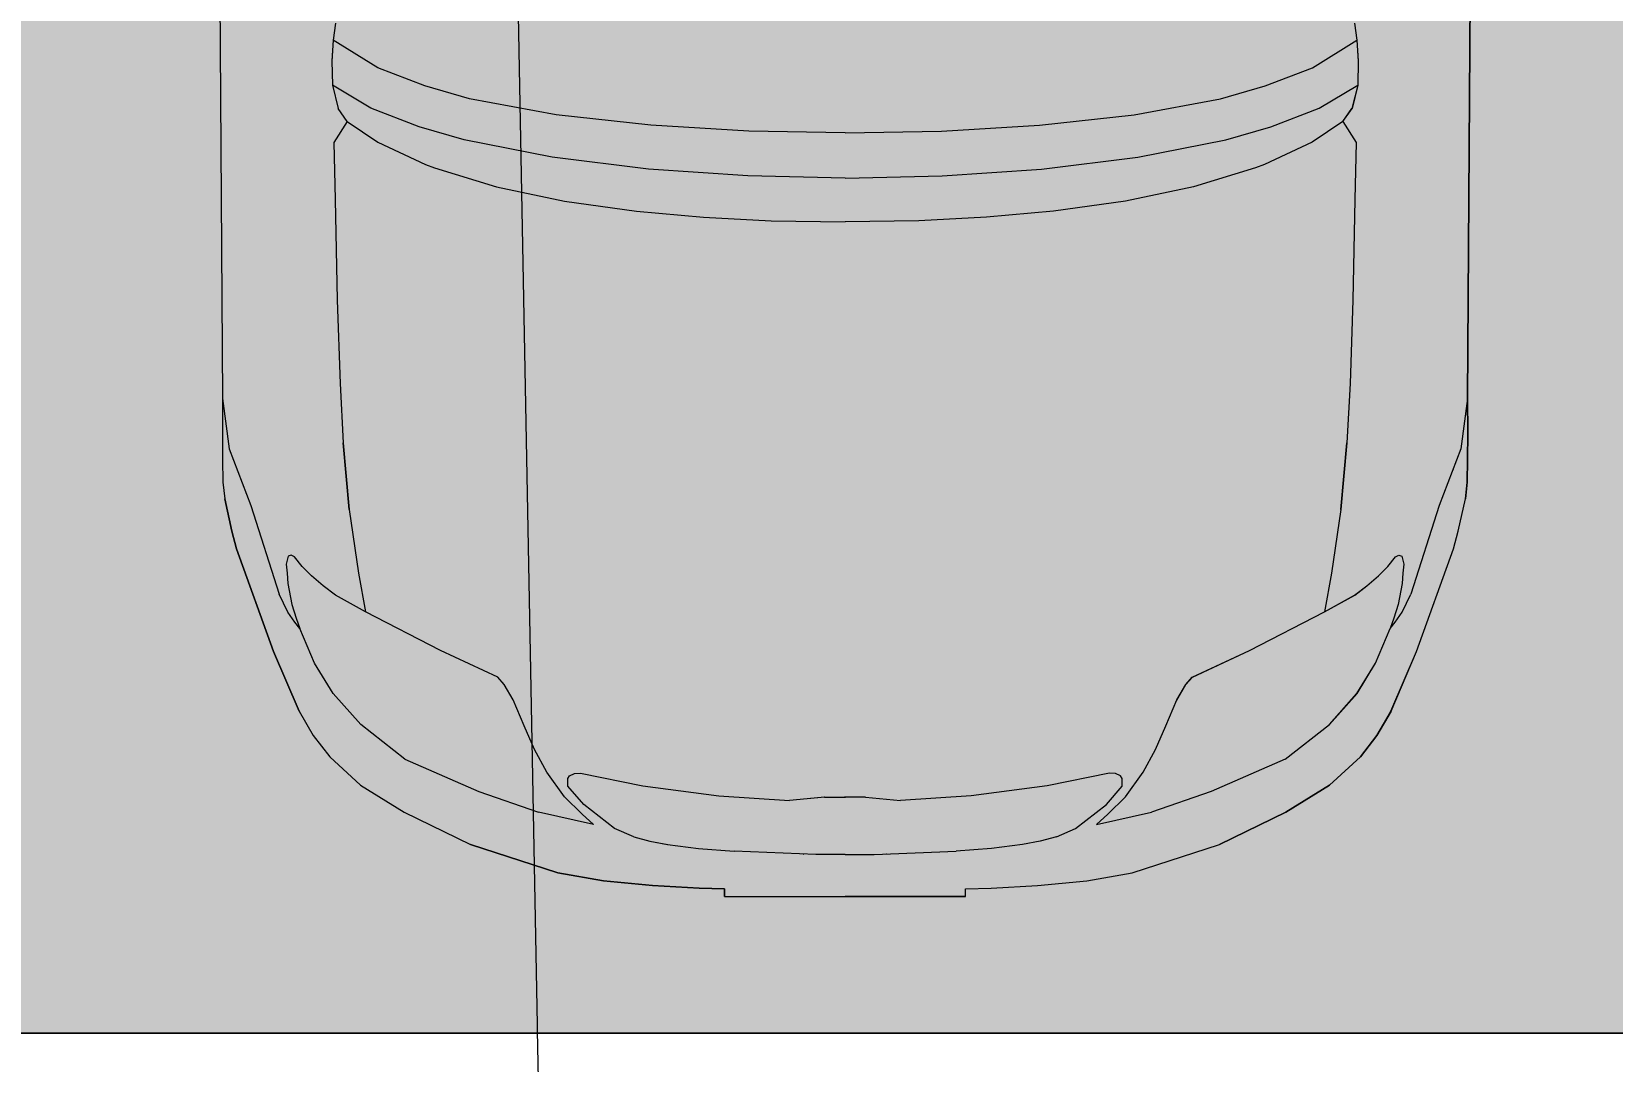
# Model space of a CAD drawing. Header units: millimetres. Extents: x -284281 to 1648660, y -821378 to -151356.
# Drawn here: x 243084 to 245391, y -270728 to -269226 of the extents above; entities that cross this region are included whole.
import ezdxf

# ---------------------------------------------------------------- set-up
doc = ezdxf.new("R2010")
doc.units = ezdxf.units.MM
doc.header["$MEASUREMENT"] = 0
doc.set_wipeout_variables(frame=1)
doc.linetypes.add('Wipeout_Contour', pattern=[1000, 0, -1000])
for name, color, linetype in [('Cars', 7, 'Continuous'), ('Cotations - 1_100', 7, 'Continuous'), ('Extérieur - Environnement', 7, 'Continuous'), ('Structure - Murs extérieurs', 7, 'Continuous')]:
    doc.layers.add(name, color=color, linetype=linetype)
doc.styles.add('STYLE_GENERE_2', font='arial.ttf')
doc.dimstyles.new('STYLE_GENERE__2', dxfattribs={"dimtxt": 250, "dimasz": 190, "dimexe": 0.18, "dimexo": 0.0625, "dimgap": 0, "dimtad": 1, "dimlfac": 0.001, "dimzin": 0, "dimdsep": 46, "dimtxsty": 'STYLE_GENERE_2', "dimblk": 'ARROWHEAD_6', "dimblk1": 'ARROWHEAD_6', "dimblk2": 'ARROWHEAD_6', "dimcen": 0.09, "dimse1": 1, "dimse2": 1, "dimclrd": 7, "dimclre": 7, "dimclrt": 7, "dimazin": 0, "dimtfac": 1, "dimtdec": 4, "dimtmove": 0, "dimatfit": 3, "dimfxl": 1, "dimtolj": 1, "dimtzin": 0, "dimarcsym": 0})

# ---------------------------------------------------------------- blocks, each defined once
blk = doc.blocks.new('Mur_61_1', base_point=(250537.6, -270787.3))
at = {"color": 254, "linetype": 'Wipeout_Contour', "lineweight": 0, "ltscale": 1436123.093929387}
blk.add_wipeout([(220637.6, -270787.3), (250437.6, -270787.3), (250437.6, -270687.3), (220637.6, -270687.3)], dxfattribs=at).dxf.layer = 'Structure - Murs extérieurs'
at = {"layer": 'Structure - Murs extérieurs', "color": 7, "linetype": 'Continuous', "lineweight": 5, "flags": 128}
blk.add_lwpolyline([(250437.6, -270687.3), (220637.6, -270687.3)], dxfattribs=at)
blk = doc.blocks.new('Car 0025')
at = {"layer": 'Cars', "color": 7, "linetype": 'Continuous', "lineweight": 13}
for p, q in [((-924.7, 1389.7), (-920.5, 734.5)), ((-924.7, 1389.7), (-920.5, 734.5)), ((896.3, 734.5), (900.5, 1389.7)), ((900.5, 1389.7), (896.3, 734.5)), ((-755.5, 1282.4), (-758.8, 1257.5)), ((731.3, 1282.4), (734.6, 1257.5)), ((-758.8, 1257.5), (-760.9, 1227.1)), ((-694, 1217.1), (-758.8, 1257.5)), ((669.8, 1217.1), (734.6, 1257.5)), ((734.6, 1257.5), (736.7, 1227.1)), ((-760.9, 1227.1), (-760.1, 1191.7)), ((736.7, 1227.1), (735.9, 1191.7)), ((-625.2, 1190.8), (-694, 1217.1)), ((601, 1190.8), (669.8, 1217.1)), ((-703.8, 1158.5), (-760.1, 1191.7)), ((-760.1, 1191.7), (-751.8, 1158)), ((-560.1, 1172.1), (-625.2, 1190.8)), ((535.9, 1172.1), (601, 1190.8)), ((679.6, 1158.5), (735.9, 1191.7)), ((735.9, 1191.7), (727.6, 1158)), ((-751.8, 1158), (-751.8, 1158)), ((-738.5, 1138.6), (-751.8, 1158)), ((-633.6, 1130.9), (-703.8, 1158.5)), ((-433.8, 1148.7), (-560.1, 1172.1)), ((409.6, 1148.7), (535.9, 1172.1)), ((609.4, 1130.9), (679.6, 1158.5)), ((714.3, 1138.6), (727.6, 1158)), ((727.6, 1158), (727.6, 1158)), ((-738.5, 1138.6), (-758, 1108.3)), ((-738.5, 1138.6), (-738.5, 1138.6)), ((-738.5, 1138.6), (-693.9, 1108.9)), ((-567.9, 1112.1), (-633.6, 1130.9)), ((-295.6, 1133.3), (-433.8, 1148.7)), ((-152.7, 1124.9), (-295.6, 1133.3)), ((128.5, 1124.9), (271.4, 1133.3)), ((271.4, 1133.3), (409.6, 1148.7)), ((543.7, 1112.1), (609.4, 1130.9)), ((714.3, 1138.6), (669.7, 1108.9)), ((714.3, 1138.6), (714.3, 1138.6)), ((714.3, 1138.6), (733.8, 1108.3)), ((-758, 1108.3), (-755.8, 1024.9)), ((-693.9, 1108.9), (-624, 1076.3)), ((-439.5, 1086.6), (-567.9, 1112.1)), ((-12.1, 1122.4), (-152.7, 1124.9)), ((-12.1, 1122.4), (128.5, 1124.9)), ((415.3, 1086.6), (543.7, 1112.1)), ((669.7, 1108.9), (599.8, 1076.3)), ((733.8, 1108.3), (731.7, 1024.9)), ((-298.8, 1069.2), (-439.5, 1086.6)), ((274.6, 1069.2), (415.3, 1086.6)), ((-624, 1076.3), (-610.9, 1071.4)), ((-610.9, 1071.4), (-520.4, 1043.6)), ((-154, 1059.4), (-298.8, 1069.2)), ((129.8, 1059.4), (274.6, 1069.2)), ((586.8, 1071.4), (496.2, 1043.6)), ((599.8, 1076.3), (586.8, 1071.4)), ((-520.4, 1043.6), (-421.4, 1022.7)), ((-12.1, 1056.3), (-154, 1059.4)), ((-12.1, 1056.3), (129.8, 1059.4)), ((496.2, 1043.6), (397.2, 1022.7)), ((-755.8, 1025), (-753.2, 878.1)), ((-755.8, 1024.9), (-755.8, 1024.9)), ((-421.4, 1022.7), (-316.5, 1007.9)), ((397.2, 1022.7), (292.3, 1007.9)), ((731.7, 1025), (729, 878.1)), ((731.6, 1024.9), (731.6, 1024.9)), ((-316.5, 1007.9), (-218.5, 999.1)), ((-218.5, 999.1), (-119.9, 994.1)), ((-119.9, 994.1), (-12.1, 992.4)), ((95.7, 994.1), (-12.1, 992.4)), ((194.3, 999.1), (95.7, 994.1)), ((292.3, 1007.9), (194.3, 999.1)), ((-753.2, 878.1), (-748.9, 756.7)), ((729, 878.1), (724.7, 756.7)), ((-748.9, 756.7), (-744.4, 670.1)), ((724.7, 756.7), (720.2, 670.1)), ((-920.5, 734.5), (-920.6, 683.7)), ((-920.5, 734.5), (-920.6, 683.7)), ((-920.5, 734.5), (-910.7, 661.1)), ((896.3, 734.5), (886.5, 661.1)), ((896.4, 683.7), (896.3, 734.5)), ((896.3, 734.5), (896.4, 683.7)), ((-920.6, 683.7), (-920.5, 645.6)), ((-920.6, 683.7), (-920.5, 645.6)), ((-744.4, 670.2), (-735.6, 572.8)), ((-735.6, 572.8), (-744.3, 670.1)), ((720.2, 670.2), (711.4, 572.8)), ((711.4, 572.8), (720.1, 670.1)), ((896.3, 645.6), (896.4, 683.7)), ((896.4, 683.7), (896.3, 645.6)), ((-910.7, 661.1), (-879.2, 578.8)), ((886.5, 661.1), (855, 578.8)), ((-920.5, 645.6), (-920, 612.5)), ((-920.5, 645.6), (-920, 612.5)), ((-899.6, 632.1), (-899.5, 631.1)), ((875.4, 632.1), (875.3, 631.1)), ((895.8, 612.5), (896.3, 645.6)), ((896.3, 645.6), (895.8, 612.5)), ((-920, 612.5), (-917.2, 588.4)), ((-920, 612.5), (-917.2, 588.4)), ((893, 588.4), (895.8, 612.5)), ((895.8, 612.5), (893, 588.4)), ((-917.2, 588.4), (-906.8, 541)), ((-906.8, 541), (-917.2, 588.4)), ((-879.2, 578.8), (-837.6, 449.2)), ((855, 578.8), (813.4, 449.2)), ((882.6, 541), (893, 588.4)), ((882.6, 541), (893, 588.4)), ((-735.6, 572.8), (-722, 479.6)), ((711.4, 572.8), (697.8, 479.6)), ((-906.8, 541), (-899.8, 515.5)), ((-899.8, 515.5), (-906.8, 541)), ((875.6, 515.5), (882.6, 541)), ((875.6, 515.5), (882.6, 541)), ((-899.8, 515.5), (-846, 365.6)), ((-846, 365.6), (-899.8, 515.5)), ((821.8, 365.6), (875.6, 515.5)), ((821.8, 365.6), (875.6, 515.5)), ((-824.6, 504.7), (-827.3, 493)), ((-827.3, 493), (-826, 479.9)), ((-820.1, 506), (-824.6, 504.7)), ((-815.2, 503.8), (-820.1, 506)), ((-804.3, 489.5), (-815.2, 503.8)), ((-790.7, 476), (-804.3, 489.5)), ((766.5, 476), (780.1, 489.5)), ((780.1, 489.5), (791, 503.8)), ((791, 503.8), (795.9, 506)), ((795.9, 506), (800.4, 504.7)), ((800.4, 504.7), (803.1, 493)), ((803.1, 493), (801.8, 479.9)), ((-826, 479.9), (-825, 465)), ((-825, 465), (-819.1, 434.2)), ((-773.6, 461.2), (-790.7, 476)), ((-722, 479.6), (-711.7, 423.4)), ((697.8, 479.6), (687.5, 423.4)), ((749.4, 461.2), (766.5, 476)), ((800.8, 465), (794.9, 434.2)), ((801.8, 479.9), (800.8, 465)), ((-825.2, 422.9), (-837.6, 449.2)), ((-755.7, 447.9), (-773.6, 461.2)), ((-711.7, 423.4), (-755.7, 447.9)), ((687.5, 423.4), (731.5, 447.9)), ((731.5, 447.9), (749.4, 461.2)), ((801, 422.9), (813.4, 449.2)), ((-814.8, 408.3), (-825.2, 422.9)), ((-819.1, 434.2), (-812.8, 414.4)), ((-602.3, 367), (-711.7, 423.4)), ((578.1, 367), (687.5, 423.4)), ((794.9, 434.2), (788.6, 414.4)), ((790.6, 408.3), (801, 422.9)), ((-807.5, 399), (-814.8, 408.3)), ((-812.8, 414.4), (-807.5, 399)), ((-786.3, 348.7), (-807.5, 399)), ((762.1, 348.7), (783.3, 399)), ((788.6, 414.4), (783.3, 399)), ((783.3, 399), (790.6, 408.3)), ((-846, 365.6), (-808.7, 278.6)), ((-808.7, 278.6), (-846, 365.6)), ((-759.1, 304.4), (-786.3, 348.7)), ((-518.8, 327.9), (-602.3, 367)), ((494.6, 327.9), (578.1, 367)), ((734.9, 304.4), (762.1, 348.7)), ((784.5, 278.6), (821.8, 365.6)), ((784.5, 278.6), (821.8, 365.6)), ((-509.5, 317.5), (-518.8, 327.9)), ((485.3, 317.5), (494.6, 327.9)), ((-718.8, 259), (-759.1, 304.4)), ((-496.3, 294.8), (-509.5, 317.5)), ((472.1, 294.8), (485.3, 317.5)), ((694.6, 259), (734.9, 304.4)), ((-808.7, 278.6), (-788.2, 243.2)), ((-808.7, 278.6), (-788.2, 243.2)), ((-480.1, 257), (-496.3, 294.8)), ((455.9, 257), (472.1, 294.8)), ((764, 243.2), (784.5, 278.6)), ((784.5, 278.6), (764, 243.2)), ((-654.4, 208.3), (-718.8, 259)), ((-465.1, 222.6), (-480.1, 257)), ((440.9, 222.6), (455.9, 257)), ((630.2, 208.3), (694.6, 259)), ((-788.2, 243.2), (-764, 211.8)), ((-788.2, 243.2), (-764, 211.8)), ((739.8, 211.8), (764, 243.2)), ((764, 243.2), (739.8, 211.8)), ((-764, 211.8), (-719, 170.5)), ((-764, 211.8), (-719, 170.5)), ((-654.4, 208.3), (-546.4, 161.2)), ((-447.3, 189.6), (-465.1, 222.6)), ((423.1, 189.6), (440.9, 222.6)), ((630.2, 208.3), (522.2, 161.2)), ((694.8, 170.5), (739.8, 211.8)), ((739.8, 211.8), (694.8, 170.5)), ((-421.5, 153.3), (-447.3, 189.6)), ((-414.1, 184), (-406.9, 187.6)), ((-406.9, 187.6), (-398, 187.9)), ((-398, 187.9), (-307.1, 169.4)), ((373.8, 187.9), (282.9, 169.4)), ((382.7, 187.6), (373.8, 187.9)), ((389.9, 184), (382.7, 187.6)), ((397.3, 153.3), (423.1, 189.6)), ((-719, 170.5), (-655.3, 130.9)), ((-719, 170.5), (-655.3, 130.9)), ((-416.6, 180.1), (-414.1, 184)), ((-416.4, 169.3), (-416.6, 180.1)), ((-393.4, 142.5), (-416.4, 169.3)), ((-307.1, 169.4), (-196.1, 155)), ((282.9, 169.4), (171.9, 155)), ((369.2, 142.5), (392.2, 169.3)), ((392.4, 180.1), (389.9, 184)), ((392.2, 169.3), (392.4, 180.1)), ((631.1, 130.9), (694.8, 170.5)), ((694.8, 170.5), (631.1, 130.9)), ((-546.4, 161.2), (-459.2, 131.1)), ((-395.7, 128), (-421.5, 153.3)), ((-348.6, 107.3), (-393.4, 142.5)), ((-196.1, 155), (-92.9, 148.1)), ((-41.8, 152.8), (-92.9, 148.1)), ((-41.8, 152.8), (-11.3, 152.8)), ((17.6, 152.8), (-12.9, 152.8)), ((17.6, 152.8), (68.7, 148.1)), ((171.9, 155), (68.7, 148.1)), ((324.4, 107.3), (369.2, 142.5)), ((371.5, 128), (397.3, 153.3)), ((522.2, 161.2), (435, 131.1)), ((-655.3, 130.9), (-558.5, 84.1)), ((-655.3, 130.9), (-558.5, 84.1)), ((-378.9, 113.2), (-459.2, 131.1)), ((-378.9, 113.2), (-395.7, 128)), ((354.7, 113.2), (435, 131.1)), ((354.7, 113.2), (371.5, 128)), ((534.3, 84.1), (631.1, 130.9)), ((631.1, 130.9), (534.3, 84.1)), ((-320.4, 95.1), (-348.6, 107.3)), ((-320.4, 95.1), (-296.9, 89)), ((296.3, 95.1), (272.7, 89)), ((296.3, 95.1), (324.4, 107.3)), ((-558.5, 84.1), (-431, 42.5)), ((-431, 42.5), (-558.5, 84.1)), ((-296.9, 89), (-270.9, 84)), ((-270.9, 84), (-226, 78.1)), ((-226, 78.1), (-174.1, 74.2)), ((-54.7, 69.2), (-174.1, 74.2)), ((-73.2, 69.9), (-72.6, 69.9)), ((-12.1, 69.6), (-54.7, 69.2)), ((-12.1, 69.6), (30.5, 69.2)), ((30.5, 69.2), (149.9, 74.2)), ((49, 69.9), (48.4, 69.9)), ((201.8, 78.1), (149.9, 74.2)), ((246.7, 84), (201.8, 78.1)), ((272.7, 89), (246.7, 84)), ((406.8, 42.5), (534.3, 84.1)), ((406.8, 42.5), (534.3, 84.1)), ((-431, 42.5), (-364.7, 30.9)), ((-364.7, 30.9), (-431, 42.5)), ((-364.7, 30.9), (-293.1, 24.3)), ((-293.1, 24.3), (-364.7, 30.9)), ((-293.1, 24.3), (-225.1, 20.2)), ((-225.1, 20.2), (-293.1, 24.3)), ((200.9, 20.2), (268.9, 24.3)), ((200.9, 20.2), (268.9, 24.3)), ((268.9, 24.3), (340.5, 30.9)), ((268.9, 24.3), (340.5, 30.9)), ((340.5, 30.9), (406.8, 42.5)), ((340.5, 30.9), (406.8, 42.5)), ((-225.1, 20.2), (-187.9, 19.2)), ((-187.9, 19.2), (-225.1, 20.2)), ((-187.9, 19.2), (-187.9, 8.3)), ((-187.9, 8.3), (-187.9, 19.2)), ((-187.9, 8.3), (163.7, 8.3)), ((-187.9, 8.3), (-12.1, 8.3)), ((163.7, 8.3), (-12.1, 8.3)), ((163.7, 19.2), (200.9, 20.2)), ((163.7, 19.2), (200.9, 20.2)), ((163.7, 8.3), (163.7, 19.2)), ((163.7, 8.3), (163.7, 19.2))]:
    blk.add_line(p, q, dxfattribs=at)
blk = doc.blocks.new('*D584')
at = {"layer": 'Cotations - 1_100', "color": 7, "linetype": 'Continuous', "lineweight": 5, "transparency": 16777216}
for p, q in [((243642.1, -261026.4), (243644.9, -261176.4)), ((243746.7, -261274.5), (243543, -261078.3)), ((243457.4, -261179.9), (243832.3, -261172.9)), ((243644.9, -261176.4), (243830.9, -271171.4)), ((243729.1, -271073.2), (243932.8, -271269.5)), ((243643.5, -271174.8), (244018.4, -271167.9)), ((243830.9, -271171.4), (243833.7, -271321.3))]:
    blk.add_line(p, q, dxfattribs=at)
at = {"layer": 'Cotations - 1_100', "color": 7, "lineweight": 5, "transparency": 16777216, "insert": (243779.9, -265745.6), "char_height": 250, "attachment_point": 7, "rotation": 271.0664, "style": 'STYLE_GENERE_2'}
blk.add_mtext('\\A1;{\\pql;\\fArial|b0|i0|c0|p38;10,00}', dxfattribs=at)
blk = doc.blocks.new('ARROWHEAD_6')
at = {"color": 0, "linetype": 'Continuous', "lineweight": 0}
for p, q in [((-0.5, -0.5), (0.5, 0.5)), ((0, 0), (-1, 0))]:
    blk.add_line(p, q, dxfattribs=at)

msp = doc.modelspace()

# ---------------------------------------------------------------- hatches: boundary and pattern name
at = {"linetype": 'Continuous', "lineweight": 0, "true_color": 0x6f6f6f}
h = msp.add_hatch(color=8, dxfattribs=at)
h.paths.add_polyline_path([(141848.4421, -295062.57111), (269220.82107, -293826.86817), (269220.82107, -270902.73426), (268763.04853, -270902.73426), (254213.59981, -271040.57524), (254213.59981, -163437.63526), (153156.19977, -163437.63526), (153156.19977, -271040.57524), (153182.9625, -271040.57014), (153183.14559, -272000.51417, -0.4094273642), (149183.68145, -275935.04226), (141848.4421, -275935.04226)])
h.paths.add_polyline_path([(158435.58359, -260639.95299), (155145.58359, -260639.95299), (155145.58359, -248364.9528), (155145.58359, -243089.97435), (155145.58359, -242189.97435), (158435.58359, -242189.97435)], flags=0)
h.paths.add_polyline_path([(161503.43335, -171995.57011), (161503.43335, -193810.57122), (161503.43335, -230015.57011), (161503.43335, -260810.57129), (196775.04197, -260810.57129), (196775.04197, -222495.57011), (186955.54197, -222495.57011), (186955.54197, -218295.57011), (196754.55038, -218295.57011), (196754.55038, -208495.57004), (196754.55038, -204495.57011), (193355.54197, -204495.57011), (193355.54197, -195161.53481), (195576.03357, -195161.53481), (195576.03357, -189810.57129), (217850.06795, -189810.57129), (217850.06795, -262266.88531), (245610.04479, -262266.88531), (245610.04479, -253395.57129), (245626.03357, -253395.57129), (246426.03357, -253395.57129), (247826.03357, -253395.57129), (247826.03357, -248005.57129), (247826.03357, -246605.57129), (245626.03357, -246605.57129), (245610.04479, -246605.57129), (245610.04479, -171995.57011), (212806.27958, -171995.57011)], flags=0)
h.paths.add_polyline_path([(162737.04244, -269433.91257, -0.0903186603), (162858.77258, -268727.62319, -0.2014487277), (163912.63869, -267592.73981, -0.1042114453), (164718.00561, -267415.05524), (165317.97869, -267409.37112, -0.1040446075), (166125.35422, -267571.24421, -0.2382554567), (167284.25653, -268953.31764, -0.0551886218), (167336.83602, -269390.33428), (167338.93075, -269611.43843), (167351.04633, -270890.26697), (167092.5827, -271892.76052, -0.2679491924), (165370.08316, -272909.1243), (164770.11009, -272914.80843, -0.1937174639), (163379.25202, -272370.18517, -0.0705687558), (163028.66346, -271931.26196, -0.1316524976), (162751.25276, -270933.84526)], flags=0)
h.paths.add_polyline_path([(175327.75206, -275599.00212, -0.4157910988), (173316.98603, -273599.0311), (173316.98603, -273452.05237), (173330.48786, -267377.82411, -0.3805567013), (175316.98603, -265609.82626), (175394.71409, -265609.82626), (175394.71409, -270609.82626), (190394.71409, -270609.82626), (190394.71409, -265609.82626), (195356.19118, -265609.82626, -0.4142135624), (196856.19118, -267109.82626), (196856.19118, -273660.69924, -0.3455016121), (195137.28541, -275433.43196)], flags=0)
h.paths.add_polyline_path([(205510.09252, -271504.08297, -0.1344739343), (205230.94767, -270484.93746), (205230.94767, -268984.93746, -0.4142135624), (207230.94767, -266984.93746), (207830.94767, -266984.93746, -0.4142135624), (209830.94767, -268984.93746), (209830.94767, -270484.93746, -0.1288203455), (209574.03043, -271465.58136, -0.2709362909), (207830.94767, -272484.93746), (207230.94767, -272484.93746, -0.2649799965)], flags=0)
h.paths.add_polyline_path([(217862.68721, -273329.32486), (217869.94938, -267730.33623, -0.0985615086), (218100.71805, -266943.72092), (218117.68082, -266951.54513, -0.2588490016), (219955.479, -265605.82722), (219953.14148, -265587.29374), (220637.56856, -265587.29374), (220637.56856, -265687.29374), (220637.56856, -270687.29374), (250537.56856, -270687.29374), (250537.56856, -265687.29374), (252208.00356, -265687.29374), (254186.29382, -265687.29374), (254186.29382, -267687.29374), (254186.29382, -271062.25464, 0.001345761), (254186.3228, -271073.02067), (254197.20856, -273095.23292, -0.4142135624), (252208.00356, -275105.96997), (243484.53401, -275105.96997, -0.0051889555), (243431.43827, -275116.10287), (235447.992, -275196.19066), (220071.01237, -275253.23979, -0.3865533313), (217873.0891, -273475.38502, -0.0251892193)], flags=0)

# ---------------------------------------------------------------- linework, layer by layer
at = {"color": 9, "linetype": 'Continuous', "lineweight": 5}
msp.add_lwpolyline([(217873.0891, -273475.38502, 0.3865533313), (220071.01237, -275253.23979), (235447.992, -275196.19066), (243431.43827, -275116.10287, 0.0051889555), (243484.53401, -275105.96997), (252208.00356, -275105.96997, 0.4142135624), (254197.20856, -273095.23292), (254186.3228, -271073.02067, -0.001345761), (254186.29382, -271062.25464), (254186.29382, -267687.29374), (254186.29382, -265687.29374), (252208.00356, -265687.29374), (250537.56856, -265687.29374), (250537.56856, -270687.29374), (220637.56856, -270687.29374), (220637.56856, -265687.29374), (220637.56856, -265587.29374), (219953.14148, -265587.29374), (219955.479, -265605.82722, 0.2588490016), (218117.68082, -266951.54513), (218100.71805, -266943.72092, 0.0985615086), (217869.94938, -267730.33623), (217862.68721, -273329.32486, 0.0251892193)], format="xyb", close=True, dxfattribs=at)
at = {"layer": 'Extérieur - Environnement', "color": 7, "linetype": 'Continuous', "lineweight": 13}
for p, q in [((243358.3455, -269106.12444), (243362.49653, -269761.2809)), ((243358.3455, -269106.12444), (243362.49653, -269761.2809)), ((245179.38716, -269761.2809), (245183.53818, -269106.12444)), ((245183.53818, -269106.12444), (245179.38716, -269761.2809)), ((243527.55526, -269213.35195), (243524.26525, -269238.27627)), ((245014.32842, -269213.35195), (245017.61843, -269238.27627)), ((243524.26525, -269238.27627), (243522.12209, -269268.70409)), ((243589.07856, -269278.71115), (243524.26525, -269238.27627)), ((244952.80512, -269278.71115), (245017.61843, -269238.27627)), ((245017.61843, -269238.27627), (245019.76159, -269268.70409)), ((243522.12209, -269268.70409), (243522.90144, -269304.06619)), ((243657.83436, -269304.96647), (243589.07526, -269278.70989)), ((244884.04933, -269304.96647), (244952.80842, -269278.70989)), ((245019.76159, -269268.70409), (245018.98224, -269304.06619)), ((243579.27983, -269337.28554), (243522.90144, -269304.06619)), ((243522.90144, -269304.06619), (243531.2294, -269337.78359)), ((243722.97035, -269323.67754), (243657.82807, -269304.96466)), ((243849.26247, -269347.10029), (243722.96491, -269323.67653)), ((244692.62121, -269347.10029), (244818.91877, -269323.67653)), ((244818.91334, -269323.67754), (244884.05561, -269304.96466)), ((244962.60385, -269337.28554), (245018.98224, -269304.06619)), ((245018.98224, -269304.06619), (245010.65428, -269337.78359)), ((243531.2294, -269337.78359), (243531.25566, -269337.79852)), ((243544.54535, -269357.14103), (243531.2294, -269337.78359)), ((243649.48316, -269364.90883), (243579.27983, -269337.28554)), ((243987.40615, -269362.46162), (243849.26247, -269347.10029)), ((244554.47753, -269362.46162), (244692.62121, -269347.10029)), ((244892.40052, -269364.90883), (244962.60385, -269337.28554)), ((244997.33834, -269357.14103), (245010.65428, -269337.78359)), ((245010.65428, -269337.78359), (245010.62802, -269337.79852)), ((243544.54535, -269357.14103), (243525.01439, -269387.53016)), ((243544.55114, -269357.18062), (243544.54535, -269357.14103)), ((243544.55114, -269357.18062), (243589.15419, -269386.89845)), ((243715.12987, -269383.67403), (243649.48316, -269364.90883)), ((244130.33609, -269370.86361), (243987.4037, -269362.46135)), ((244270.97093, -269373.42369), (244130.33396, -269370.86348)), ((244270.91275, -269373.42369), (244411.54972, -269370.86348)), ((244411.54759, -269370.86361), (244554.47998, -269362.46135)), ((244826.75381, -269383.67403), (244892.40052, -269364.90883)), ((244997.33254, -269357.18062), (244952.72949, -269386.89845)), ((244997.33254, -269357.18062), (244997.33834, -269357.14103)), ((244997.33834, -269357.14103), (245016.86929, -269387.53016)), ((243525.01439, -269387.53016), (243527.1934, -269470.88184)), ((243589.15419, -269386.89845), (243659.03302, -269419.47351)), ((243843.57219, -269409.2231), (243715.12987, -269383.67403)), ((244698.31149, -269409.2231), (244826.75381, -269383.67403)), ((244952.72949, -269386.89845), (244882.85066, -269419.47351)), ((245016.86929, -269387.53016), (245014.69029, -269470.88184)), ((243984.25359, -269426.56247), (243843.57219, -269409.2231)), ((244557.63009, -269426.56247), (244698.31149, -269409.2231)), ((243659.03302, -269419.47351), (243672.09341, -269424.33559)), ((243672.09341, -269424.33624), (243762.63432, -269452.15012)), ((244129.03803, -269436.38019), (243984.25359, -269426.56247)), ((244270.94184, -269439.48807), (244129.03803, -269436.38019)), ((244270.94184, -269439.48807), (244412.84565, -269436.38019)), ((244412.84565, -269436.38019), (244557.63009, -269426.56247)), ((244869.79027, -269424.33624), (244779.24936, -269452.15012)), ((244882.85066, -269419.47351), (244869.79027, -269424.33559)), ((243762.63432, -269452.15012), (243861.68178, -269473.07881)), ((244779.24936, -269452.15012), (244680.2019, -269473.07881)), ((243527.19226, -269470.81865), (243529.83768, -269617.64414)), ((243527.19465, -269470.86474), (243527.19512, -269470.88184)), ((243861.68178, -269473.07881), (243966.58884, -269487.90326)), ((244680.2019, -269473.07881), (244575.29484, -269487.90326)), ((245014.69142, -269470.81865), (245012.046, -269617.64414)), ((245014.68903, -269470.86474), (245014.68856, -269470.88184)), ((243966.58884, -269487.90326), (244064.55039, -269496.69868)), ((244064.55039, -269496.69868), (244163.12282, -269501.67525)), ((244163.12282, -269501.67525), (244270.94834, -269503.41935)), ((244378.76086, -269501.67525), (244270.93534, -269503.41935)), ((244477.33329, -269496.69868), (244378.76086, -269501.67525)), ((244575.29484, -269487.90326), (244477.33329, -269496.69868)), ((243529.83768, -269617.64414), (243534.12974, -269739.10257)), ((245012.046, -269617.64414), (245007.75394, -269739.10257)), ((243534.12974, -269739.10257), (243538.66678, -269825.64174)), ((245007.75394, -269739.10257), (245003.21691, -269825.64174)), ((243362.49653, -269761.2809), (243362.41341, -269812.10443)), ((243362.49653, -269761.2809), (243362.41341, -269812.10443)), ((243362.49653, -269761.2809), (243372.3396, -269834.64628)), ((245179.38716, -269761.2809), (245169.54408, -269834.64628)), ((245179.47027, -269812.10443), (245179.38716, -269761.2809)), ((245179.38716, -269761.2809), (245179.47027, -269812.10443)), ((243362.41341, -269812.10443), (243362.52423, -269850.17549)), ((243362.41341, -269812.10443), (243362.52423, -269850.17549)), ((243538.66486, -269825.6205), (243547.44558, -269922.93505)), ((243547.44558, -269922.93505), (243538.69459, -269825.64174)), ((245003.21882, -269825.6205), (244994.4381, -269922.93505)), ((244994.4381, -269922.93505), (245003.18909, -269825.64174)), ((245179.35945, -269850.17549), (245179.47027, -269812.10443)), ((245179.47027, -269812.10443), (245179.35945, -269850.17549)), ((243362.52423, -269850.17549), (243363.05104, -269883.28596)), ((243362.52423, -269850.17549), (243363.05104, -269883.28596)), ((243372.3396, -269834.64628), (243403.86527, -269917.01103)), ((245169.54408, -269834.64628), (245138.01842, -269917.01103)), ((245178.83264, -269883.28596), (245179.35945, -269850.17549)), ((245179.35945, -269850.17549), (245178.83264, -269883.28596)), ((243383.45436, -269863.68497), (243383.50586, -269864.69694)), ((245158.42933, -269863.68497), (245158.37782, -269864.69694)), ((243363.05104, -269883.28596), (243365.85154, -269907.43008)), ((243363.05104, -269883.28596), (243365.85154, -269907.43008)), ((245176.03214, -269907.43008), (245178.83264, -269883.28596)), ((245178.83264, -269883.28596), (245176.03214, -269907.43008)), ((243365.85154, -269907.43008), (243376.24913, -269954.78576)), ((243376.24913, -269954.78576), (243365.85154, -269907.43008)), ((243403.86527, -269917.01103), (243445.46618, -270046.60936)), ((243547.44558, -269922.93505), (243561.06776, -270016.17977)), ((244994.4381, -269922.93505), (244980.81592, -270016.17977)), ((245138.01842, -269917.01103), (245096.4175, -270046.60936)), ((245165.63455, -269954.78576), (245176.03214, -269907.43008)), ((245165.63455, -269954.78576), (245176.03214, -269907.43008)), ((243376.24913, -269954.78576), (243383.26412, -269980.29071)), ((243383.26412, -269980.29071), (243376.24913, -269954.78576)), ((245158.61957, -269980.29071), (245165.63455, -269954.78576)), ((245158.61957, -269980.29071), (245165.63455, -269954.78576)), ((243383.26412, -269980.29071), (243437.08228, -270130.22636)), ((243437.08228, -270130.22636), (243383.26412, -269980.29071)), ((243458.47075, -269991.06556), (243455.73739, -270002.76857)), ((243462.92425, -269989.80043), (243458.47075, -269991.06556)), ((243467.81198, -269991.95746), (243462.92425, -269989.80043)), ((243478.75075, -270006.24783), (243467.81198, -269991.95746)), ((245063.13294, -270006.24783), (245074.0717, -269991.95746)), ((245074.0717, -269991.95746), (245078.95943, -269989.80043)), ((245078.95943, -269989.80043), (245083.41293, -269991.06556)), ((245083.41293, -269991.06556), (245086.14629, -270002.76857)), ((245104.8014, -270130.22636), (245158.61957, -269980.29071)), ((245104.8014, -270130.22636), (245158.61957, -269980.29071)), ((243455.73739, -270002.76857), (243457.05122, -270015.8633)), ((243457.05122, -270015.8633), (243457.99754, -270030.7926)), ((243492.37282, -270019.78551), (243478.75075, -270006.24783)), ((243561.06359, -270016.15698), (243571.34409, -270072.41751)), ((244980.82009, -270016.15698), (244970.53959, -270072.41751)), ((245049.51086, -270019.78551), (245063.13294, -270006.24783)), ((245084.83246, -270015.8633), (245083.88614, -270030.7926)), ((245086.14629, -270002.76857), (245084.83246, -270015.8633)), ((243457.99754, -270030.7926), (243463.90403, -270061.59997)), ((243509.44634, -270034.58812), (243492.37282, -270019.78551)), ((243527.38829, -270047.87284), (243509.44634, -270034.58812)), ((245014.49539, -270047.87284), (245032.43734, -270034.58812)), ((245032.43734, -270034.58812), (245049.51086, -270019.78551)), ((245083.88614, -270030.7926), (245077.97965, -270061.59997)), ((243457.80276, -270072.92354), (243445.46618, -270046.60936)), ((243463.90403, -270061.59997), (243470.25016, -270081.40036)), ((243571.34409, -270072.41751), (243527.38829, -270047.87284)), ((244970.53959, -270072.41751), (245014.49539, -270047.87284)), ((245077.97965, -270061.59997), (245071.63352, -270081.40036)), ((245084.08093, -270072.92354), (245096.4175, -270046.60936)), ((243468.24617, -270087.47329), (243457.80276, -270072.92354)), ((243470.25016, -270081.40036), (243475.57208, -270096.7724)), ((243680.75842, -270128.79784), (243571.34409, -270072.41751)), ((244861.12526, -270128.79784), (244970.53959, -270072.41751)), ((245071.63352, -270081.40036), (245066.3116, -270096.7724)), ((245073.63751, -270087.47329), (245084.08093, -270072.92354)), ((243475.57208, -270096.7724), (243468.24617, -270087.47329)), ((243496.75588, -270147.07207), (243475.57208, -270096.7724)), ((245045.1278, -270147.07207), (245066.3116, -270096.7724)), ((245066.3116, -270096.7724), (245073.63751, -270087.47329)), ((243437.08228, -270130.22636), (243474.32094, -270217.19968)), ((243474.32094, -270217.19968), (243437.08228, -270130.22636)), ((243764.19536, -270167.90375), (243680.75842, -270128.79784)), ((244777.68832, -270167.90375), (244861.12526, -270128.79784)), ((245067.56274, -270217.19968), (245104.8014, -270130.22636)), ((245067.56274, -270217.19968), (245104.8014, -270130.22636)), ((243523.97059, -270191.42198), (243496.75588, -270147.07207)), ((245017.91309, -270191.42198), (245045.1278, -270147.07207)), ((243773.5843, -270178.32286), (243764.19536, -270167.90375)), ((243786.76515, -270201.01926), (243773.5843, -270178.32286)), ((244755.11853, -270201.01926), (244768.29938, -270178.32286)), ((244768.29938, -270178.32286), (244777.68832, -270167.90375)), ((243564.28869, -270236.77984), (243523.97059, -270191.42198)), ((243802.90491, -270238.74842), (243786.75139, -270200.99555)), ((244738.97877, -270238.74842), (244755.13229, -270200.99555)), ((244977.59499, -270236.77984), (245017.91309, -270191.42198)), ((243474.32094, -270217.19968), (243494.8656, -270252.57154)), ((243474.32094, -270217.19968), (243494.8656, -270252.57154)), ((245047.01808, -270252.57154), (245067.56274, -270217.19968)), ((245067.56274, -270217.19968), (245047.01808, -270252.57154)), ((243628.61475, -270287.50877), (243564.28869, -270236.77984)), ((243817.97242, -270273.14819), (243802.90491, -270238.74842)), ((244723.91126, -270273.14819), (244738.97877, -270238.74842)), ((244913.26893, -270287.50877), (244977.59499, -270236.77984)), ((243494.8656, -270252.57154), (243519.04351, -270283.99193)), ((243494.8656, -270252.57154), (243519.04351, -270283.99193)), ((245022.84018, -270283.99193), (245047.01808, -270252.57154)), ((245047.01808, -270252.57154), (245022.84018, -270283.99193)), ((243519.04351, -270283.99193), (243564.07222, -270325.30047)), ((243519.04351, -270283.99193), (243564.07222, -270325.30047)), ((243628.61475, -270287.50877), (243736.64856, -270334.55123)), ((243835.75486, -270306.14996), (243817.97242, -270273.14819)), ((244706.12882, -270306.14996), (244723.91126, -270273.14819)), ((244913.26893, -270287.50877), (244805.23512, -270334.55123)), ((244977.81146, -270325.30047), (245022.84018, -270283.99193)), ((245022.84018, -270283.99193), (244977.81146, -270325.30047)), ((243861.50037, -270342.48662), (243835.75486, -270306.14996)), ((243866.46581, -270315.68285), (243868.90998, -270311.78962)), ((243866.61392, -270326.50932), (243866.46581, -270315.68285)), ((243868.90998, -270311.78962), (243876.15609, -270308.14468)), ((243876.15609, -270308.14468), (243885.06873, -270307.89289)), ((243885.06873, -270307.89289), (243975.93559, -270326.34619)), ((244656.81495, -270307.89289), (244565.9481, -270326.34619)), ((244665.72759, -270308.14468), (244656.81495, -270307.89289)), ((244672.9737, -270311.78962), (244665.72759, -270308.14468)), ((244675.41787, -270315.68285), (244672.9737, -270311.78962)), ((244675.26976, -270326.50932), (244675.41787, -270315.68285)), ((244680.38331, -270342.48662), (244706.12882, -270306.14996)), ((243564.07222, -270325.30047), (243627.78898, -270364.89687)), ((243564.07222, -270325.30047), (243627.78898, -270364.89687)), ((243736.64856, -270334.55123), (243823.87963, -270364.68725)), ((243889.67321, -270353.33193), (243866.61392, -270326.50932)), ((243975.93559, -270326.34619), (244086.96076, -270340.80333)), ((244565.9481, -270326.34619), (244454.92292, -270340.80333)), ((244652.21047, -270353.33193), (244675.26976, -270326.50932)), ((244805.23512, -270334.55123), (244718.00406, -270364.68725)), ((244914.0947, -270364.89687), (244977.81146, -270325.30047)), ((244977.81146, -270325.30047), (244914.0947, -270364.89687)), ((243887.36974, -270367.7613), (243861.50037, -270342.48662)), ((243934.43385, -270388.52135), (243889.67321, -270353.33193)), ((244086.96076, -270340.80333), (244190.09793, -270347.68768)), ((244241.22, -270343.01425), (244190.09793, -270347.68768)), ((244241.22, -270343.01425), (244271.75689, -270343.01425)), ((244300.66368, -270343.01425), (244270.1268, -270343.01425)), ((244300.66368, -270343.01425), (244351.78575, -270347.68768)), ((244454.92292, -270340.80333), (244351.78575, -270347.68768)), ((244607.44983, -270388.52135), (244652.21047, -270353.33193)), ((244654.51395, -270367.7613), (244680.38331, -270342.48662)), ((243627.78898, -270364.89687), (243724.58413, -270411.68184)), ((243627.78898, -270364.89687), (243724.58413, -270411.68184)), ((243904.1265, -270382.58106), (243823.87963, -270364.68725)), ((243904.1265, -270382.58106), (243887.36974, -270367.7613)), ((244637.75718, -270382.58106), (244718.00406, -270364.68725)), ((244637.75718, -270382.58106), (244654.51395, -270367.7613)), ((244817.29955, -270411.68184), (244914.0947, -270364.89687)), ((244914.0947, -270364.89687), (244817.29955, -270411.68184)), ((243962.59323, -270400.67421), (243934.43385, -270388.52135)), ((243962.59323, -270400.67421), (243986.16121, -270406.75417)), ((243986.15673, -270406.75331), (244012.15397, -270411.73902)), ((244555.72695, -270406.75331), (244529.72971, -270411.73902)), ((244579.29045, -270400.67421), (244555.72247, -270406.75417)), ((244579.29045, -270400.67421), (244607.44983, -270388.52135)), ((243724.58413, -270411.68184), (243852.07318, -270453.31964)), ((243852.07318, -270453.31964), (243724.58413, -270411.68184)), ((244012.14139, -270411.73661), (244057.05929, -270417.69595)), ((244057.05929, -270417.69595), (244108.95197, -270421.62102)), ((244228.34077, -270426.56024), (244108.95197, -270421.62102)), ((244209.80767, -270425.92695), (244210.44904, -270425.92695)), ((244270.95346, -270426.22001), (244228.34077, -270426.56024)), ((244270.93023, -270426.22001), (244313.54291, -270426.56024)), ((244313.54291, -270426.56024), (244432.93171, -270421.62102)), ((244332.07601, -270425.92695), (244331.43464, -270425.92695)), ((244484.82439, -270417.69595), (244432.93171, -270421.62102)), ((244529.74229, -270411.73661), (244484.82439, -270417.69595)), ((244689.81051, -270453.31964), (244817.29955, -270411.68184)), ((244689.81051, -270453.31964), (244817.29955, -270411.68184)), ((243852.07318, -270453.31964), (243918.31307, -270464.89787)), ((243918.31307, -270464.89787), (243852.07318, -270453.31964)), ((244623.57061, -270464.89787), (244689.81051, -270453.31964)), ((244623.57061, -270464.89787), (244689.81051, -270453.31964)), ((243918.31307, -270464.89787), (243989.93211, -270471.44966)), ((243989.93211, -270471.44966), (243918.31307, -270464.89787)), ((243989.93211, -270471.44966), (244057.91877, -270475.5432)), ((244057.91877, -270475.5432), (243989.93211, -270471.44966)), ((244057.91877, -270475.5432), (244095.18021, -270476.6336)), ((244095.18021, -270476.6336), (244057.91877, -270475.5432)), ((244095.18021, -270476.6336), (244095.18021, -270487.46295)), ((244095.18021, -270487.46295), (244095.18021, -270476.6336)), ((244446.70347, -270476.6336), (244483.96491, -270475.5432)), ((244446.70347, -270476.6336), (244483.96491, -270475.5432)), ((244446.70347, -270487.46295), (244446.70347, -270476.6336)), ((244446.70347, -270487.46295), (244446.70347, -270476.6336)), ((244483.96491, -270475.5432), (244551.95158, -270471.44966)), ((244483.96491, -270475.5432), (244551.95158, -270471.44966)), ((244551.95158, -270471.44966), (244623.57061, -270464.89787)), ((244551.95158, -270471.44966), (244623.57061, -270464.89787)), ((244095.18021, -270487.46295), (244446.70347, -270487.46295)), ((244095.18021, -270487.46295), (244270.94184, -270487.46295)), ((244446.70347, -270487.46295), (244270.94184, -270487.46295))]:
    msp.add_line(p, q, dxfattribs=at)

# ---------------------------------------------------------------- block references
at = {"layer": 'Cars', "color": 7, "linetype": 'Continuous', "lineweight": 5, "zscale": 1000}
msp.add_blockref('Car 0025', (244283.04018, -270495.78396), dxfattribs=at)

# ---------------------------------------------------------------- next in the draw order: block references
at = {"layer": 'Structure - Murs extérieurs', "color": 211, "lineweight": 5, "true_color": 0xfe55ff}
msp.add_blockref('Mur_61_1', (250537.56856, -270787.29219), dxfattribs=at)

# ---------------------------------------------------------------- next in the draw order: hatches: boundary and pattern name
at = {"linetype": 'Continuous', "lineweight": 0, "true_color": 0xa7a7a7}
msp.add_hatch(color=253, dxfattribs=at).paths.add_polyline_path([(235546.42431, -266165.48622, 1), (245546.42431, -266165.48622, 1)])

# ---------------------------------------------------------------- next in the draw order: linework, layer by layer
at = {"color": 255, "linetype": 'Continuous', "lineweight": 5, "flags": 128}
msp.add_lwpolyline([(243037.56856, -265687.29374), (243037.56856, -270687.29374), (245537.56856, -270687.29374), (245537.56856, -265687.29374)], close=True, dxfattribs=at)
msp.add_lwpolyline([(243037.56856, -270687.29374), (245537.56856, -270687.29374)], dxfattribs=at)
at = {"layer": 'Structure - Murs extérieurs', "color": 7, "linetype": 'Continuous', "lineweight": 5, "flags": 128}
msp.add_lwpolyline([(250437.56856, -270687.29219), (220637.56856, -270687.2922), (220637.56858, -265687.29372), (220637.56858, -265587.29373), (220537.56859, -265587.29373), (219953.14148, -265587.29374, 0.2597271562), (218021.38666, -267116.45694, 0.0985618016), (217861.30948, -267920.63319), (217861.30948, -273253.26877, 0.4157854419), (219972.5733, -275353.23856), (252109.56449, -275205.96874, 0.4142192129)], format="xyb", dxfattribs=at)
at = {"layer": 'Structure - Murs extérieurs', "color": 7, "linetype": 'Continuous', "lineweight": 5}
msp.add_lwpolyline([(250437.56856, -270687.29219), (220637.56856, -270687.2922)], dxfattribs=at)

# ---------------------------------------------------------------- next in the draw order: dimensions: what is measured, and where the dimension line sits
at = {"layer": 'Cotations - 1_100', "color": 7, "linetype": 'Continuous', "lineweight": 5}
dim = msp.add_linear_dim(base=(243830.92489, -271171.35694), p1=(244226.03357, -261165.57129), p2=(244445.0158, -271159.92623), angle=271.06638309, dimstyle='STYLE_GENERE__2', dxfattribs=at)
dim.commit()
dim.dimension.update_dxf_attribs({"geometry": '*D584', "text_midpoint": (243912.73296, -266163.18981), "dimtype": 160, "text_rotation": 271.06638309})

doc.saveas('drawing.dxf')
